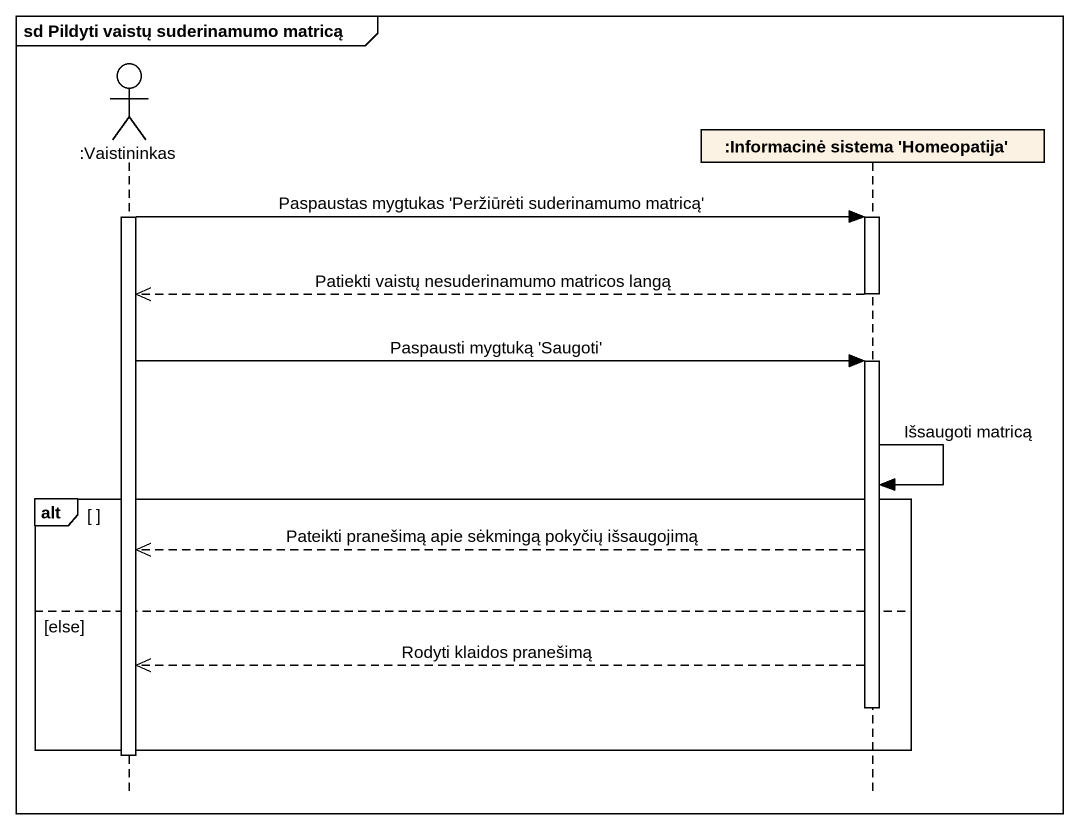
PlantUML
@startuml
mainframe sd Pildyti vaistų suderinamumo matricą
hide footbox
actor ":Vaistininkas" as Vaistininkas
participant ":Informacinė sistema 'Homeopatija'" as Informacinė_sistema

activate Vaistininkas
Vaistininkas -> Informacinė_sistema : Paspaustas mygtukas 'Peržiūrėti suderinamumo matricą'
activate Informacinė_sistema
Informacinė_sistema -->> Vaistininkas : Patiekti vaistų nesuderinamumo matricos langą
deactivate Informacinė_sistema
Vaistininkas -> Informacinė_sistema : Paspausti mygtuką 'Saugoti'
activate Informacinė_sistema
Informacinė_sistema -> Informacinė_sistema : Išsaugoti matricą
alt
  Informacinė_sistema -->> Vaistininkas : Pateikti pranešimą apie sėkmingą pokyčių išsaugojimą
else else
  Informacinė_sistema -->> Vaistininkas : Rodyti klaidos pranešimą
  deactivate Informacinė_sistema
end
deactivate Vaistininkas
@enduml
